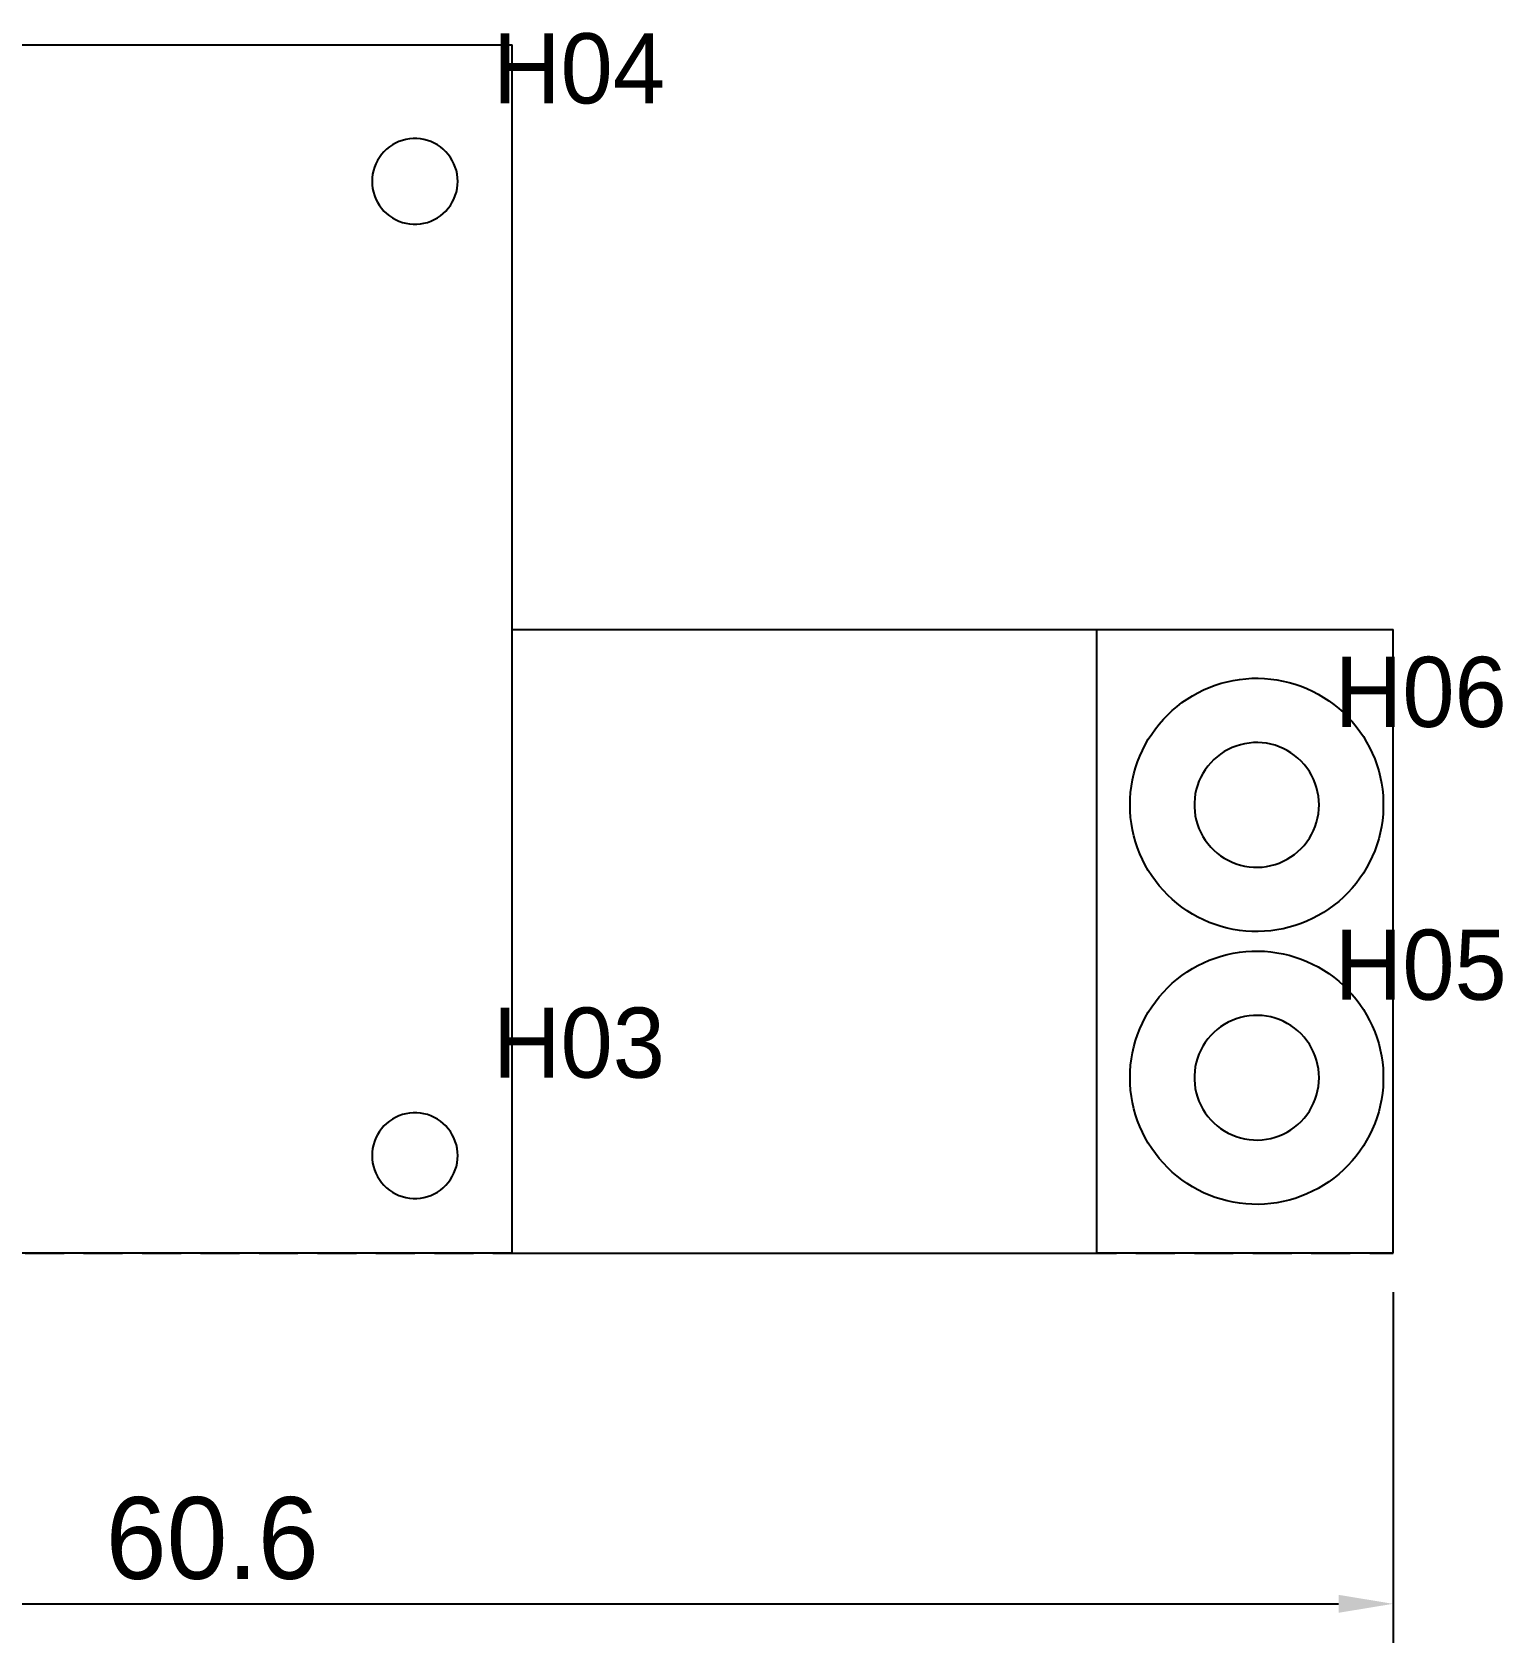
# Model space of a CAD drawing. Header units: millimetres. Extents: x -108 to 216, y -81 to 45.
# Drawn here: x 25.68 to 63.41, y -81 to -39.67 of the extents above; entities that cross this region are included whole.
import ezdxf

# ---------------------------------------------------------------- set-up
doc = ezdxf.new("R2010")
doc.units = ezdxf.units.MM
doc.linetypes.add('DASHED', pattern=[1.5, 1, -0.5])
for name, color, linetype in [('ANNOTATION', 7, 'Continuous'), ('DIMENSION', 3, 'Continuous'), ('HIDDEN', 8, 'DASHED'), ('VISIBLE', 7, 'Continuous')]:
    doc.layers.add(name, color=color, linetype=linetype)
doc.dimstyles.get("Standard").update_dxf_attribs({"dimtxt": 2.5, "dimasz": 2.5, "dimexe": 1.25, "dimexo": 0.625, "dimtad": 1, "dimcen": 2.5, "dimazin": 3, "dimtfac": 1, "dimtmove": 0, "dimatfit": 3})

msp = doc.modelspace()

# ---------------------------------------------------------------- linework, layer by layer
at = {"layer": 'HIDDEN'}
for points in [[(0, -40), (38, -40)], [(38, -55), (38, -40)], [(36.6, -43.5), (36.59604, -43.40671), (36.58418, -43.3141), (36.56451, -43.22282), (36.53717, -43.13355), (36.50235, -43.04691), (36.46032, -42.96354), (36.41136, -42.88403), (36.35584, -42.80896), (36.29415, -42.73887), (36.22674, -42.67426), (36.1541, -42.6156), (36.07674, -42.56332), (35.99522, -42.51778), (35.91014, -42.47932), (35.82211, -42.44822), (35.73175, -42.42469), (35.63972, -42.40891), (35.54669, -42.40099), (35.45331, -42.40099), (35.36028, -42.40891), (35.26825, -42.42469), (35.1779, -42.44822), (35.08986, -42.47932), (35.00478, -42.51778), (34.92326, -42.56332), (34.8459, -42.6156), (34.77326, -42.67426), (34.70585, -42.73887), (34.64416, -42.80896), (34.58864, -42.88403), (34.53968, -42.96354), (34.49765, -43.04691), (34.46283, -43.13355), (34.43549, -43.22282), (34.41582, -43.3141), (34.40396, -43.40671), (34.4, -43.5), (34.40396, -43.59329), (34.41582, -43.6859), (34.43549, -43.77718), (34.46283, -43.86645), (34.49765, -43.95309), (34.53968, -44.03646), (34.58864, -44.11597), (34.64416, -44.19104), (34.70585, -44.26113), (34.77326, -44.32574), (34.8459, -44.3844), (34.92326, -44.43668), (35.00478, -44.48222), (35.08986, -44.52068), (35.1779, -44.55178), (35.26825, -44.57531), (35.36028, -44.59109), (35.45331, -44.59901), (35.54669, -44.59901), (35.63972, -44.59109), (35.73175, -44.57531), (35.82211, -44.55178), (35.91014, -44.52068), (35.99522, -44.48222), (36.07674, -44.43668), (36.1541, -44.3844), (36.22674, -44.32574), (36.29415, -44.26113), (36.35584, -44.19104), (36.41136, -44.11597), (36.46032, -44.03646), (36.50235, -43.95309), (36.53717, -43.86645), (36.56451, -43.77718), (36.58418, -43.6859), (36.59604, -43.59329), (36.6, -43.5)], [(38, -55), (60.6, -55)], [(38, -71), (38, -55)], [(53, -71), (53, -55)], [(60.6, -71), (60.6, -55)], [(53.85, -59.5), (53.85398, -59.33928), (53.8659, -59.17894), (53.88573, -59.0194), (53.91343, -58.86103), (53.94893, -58.70422), (53.99214, -58.54936), (54.04296, -58.39683), (54.10125, -58.247), (54.16689, -58.10023), (54.2397, -57.95689), (54.31951, -57.81733), (54.40613, -57.68188), (54.49934, -57.55089), (54.59891, -57.42466), (54.7046, -57.30351), (54.81616, -57.18774), (54.9333, -57.07762), (55.05575, -56.97343), (55.1832, -56.87543), (55.31534, -56.78385), (55.45185, -56.69891), (55.59239, -56.62083), (55.73662, -56.5498), (55.88419, -56.48598), (56.03473, -56.42955), (56.18788, -56.38062), (56.34326, -56.33933), (56.50049, -56.30577), (56.65919, -56.28003), (56.81897, -56.26217), (56.97944, -56.25224), (57.1402, -56.25025), (57.30086, -56.25621), (57.46103, -56.27012), (57.62032, -56.29192), (57.77833, -56.32158), (57.93469, -56.35901), (58.089, -56.40414), (58.24089, -56.45683), (58.38999, -56.51698), (58.53594, -56.58442), (58.67837, -56.659), (58.81693, -56.74054), (58.9513, -56.82882), (59.08113, -56.92364), (59.20612, -57.02477), (59.32595, -57.13195), (59.44034, -57.24493), (59.54899, -57.36343), (59.65166, -57.48716), (59.74808, -57.61581), (59.83802, -57.74907), (59.92126, -57.88662), (59.99759, -58.02811), (60.06684, -58.17321), (60.12882, -58.32156), (60.1834, -58.47278), (60.23042, -58.62653), (60.26979, -58.78241), (60.3014, -58.94004), (60.32517, -59.09905), (60.34105, -59.25904), (60.34901, -59.41961), (60.34901, -59.58039), (60.34105, -59.74096), (60.32517, -59.90095), (60.3014, -60.05996), (60.26979, -60.21759), (60.23042, -60.37347), (60.1834, -60.52722), (60.12882, -60.67844), (60.06684, -60.82679), (59.99759, -60.97189), (59.92126, -61.11338), (59.83802, -61.25093), (59.74808, -61.38419), (59.65166, -61.51284), (59.54899, -61.63657), (59.44034, -61.75507), (59.32595, -61.86805), (59.20612, -61.97523), (59.08113, -62.07636), (58.9513, -62.17118), (58.81693, -62.25946), (58.67837, -62.341), (58.53594, -62.41558), (58.38999, -62.48302), (58.24089, -62.54317), (58.089, -62.59586), (57.93469, -62.64099), (57.77833, -62.67842), (57.62032, -62.70808), (57.46103, -62.72989), (57.30086, -62.74379), (57.1402, -62.74975), (56.97944, -62.74776), (56.81897, -62.73783), (56.65919, -62.71997), (56.50049, -62.69423), (56.34326, -62.66067), (56.18788, -62.61938), (56.03473, -62.57046), (55.88419, -62.51402), (55.73662, -62.4502), (55.59239, -62.37917), (55.45185, -62.30109), (55.31534, -62.21615), (55.1832, -62.12457), (55.05575, -62.02657), (54.9333, -61.92238), (54.81616, -61.81227), (54.7046, -61.69649), (54.59891, -61.57534), (54.49934, -61.44911), (54.40613, -61.31812), (54.31951, -61.18267), (54.2397, -61.04311), (54.16689, -60.89977), (54.10125, -60.753), (54.04296, -60.60317), (53.99214, -60.45064), (53.94893, -60.29578), (53.91343, -60.13897), (53.88573, -59.9806), (53.8659, -59.82106), (53.85398, -59.66072), (53.85, -59.5)], [(58.7, -59.5), (58.69601, -59.38714), (58.68408, -59.27484), (58.66425, -59.16366), (58.63663, -59.05416), (58.60135, -58.94688), (58.55859, -58.84235), (58.50857, -58.7411), (58.45153, -58.64363), (58.38776, -58.55043), (58.31757, -58.46196), (58.24131, -58.37866), (58.15937, -58.30094), (58.07215, -58.2292), (57.98009, -58.16379), (57.88364, -58.10504), (57.78329, -58.05324), (57.67954, -58.00865), (57.57289, -57.97148), (57.4639, -57.94193), (57.35308, -57.92014), (57.24101, -57.90623), (57.12824, -57.90025), (57.01532, -57.90224), (56.90283, -57.9122), (56.79132, -57.93006), (56.68135, -57.95574), (56.57346, -57.98912), (56.46819, -58.03003), (56.36608, -58.07826), (56.26762, -58.13357), (56.1733, -58.19569), (56.08361, -58.2643), (55.99897, -58.33908), (55.91983, -58.41963), (55.84656, -58.50557), (55.77953, -58.59647), (55.71909, -58.69186), (55.66552, -58.79128), (55.61911, -58.89423), (55.58006, -59.0002), (55.5486, -59.10866), (55.52486, -59.21907), (55.50896, -59.33088), (55.501, -59.44353), (55.501, -59.55647), (55.50896, -59.66912), (55.52486, -59.78093), (55.5486, -59.89134), (55.58006, -59.9998), (55.61911, -60.10577), (55.66552, -60.20872), (55.71909, -60.30814), (55.77953, -60.40353), (55.84656, -60.49443), (55.91983, -60.58037), (55.99897, -60.66092), (56.08361, -60.7357), (56.1733, -60.80431), (56.26762, -60.86643), (56.36608, -60.92174), (56.46819, -60.96997), (56.57346, -61.01088), (56.68135, -61.04426), (56.79132, -61.06994), (56.90283, -61.0878), (57.01532, -61.09776), (57.12824, -61.09975), (57.24101, -61.09377), (57.35308, -61.07986), (57.4639, -61.05807), (57.57289, -61.02852), (57.67954, -60.99135), (57.78329, -60.94676), (57.88364, -60.89496), (57.98009, -60.83621), (58.07215, -60.7708), (58.15937, -60.69906), (58.24131, -60.62134), (58.31757, -60.53804), (58.38776, -60.44957), (58.45153, -60.35637), (58.50857, -60.2589), (58.55859, -60.15765), (58.60135, -60.05312), (58.63663, -59.94584), (58.66425, -59.83634), (58.68408, -59.72516), (58.69601, -59.61286), (58.7, -59.5)], [(53.85, -66.5), (53.85398, -66.33928), (53.8659, -66.17894), (53.88573, -66.0194), (53.91343, -65.86103), (53.94893, -65.70422), (53.99214, -65.54936), (54.04296, -65.39683), (54.10125, -65.247), (54.16689, -65.10023), (54.2397, -64.95689), (54.31951, -64.81733), (54.40613, -64.68188), (54.49934, -64.55089), (54.59891, -64.42466), (54.7046, -64.30351), (54.81616, -64.18774), (54.9333, -64.07762), (55.05575, -63.97343), (55.1832, -63.87543), (55.31534, -63.78385), (55.45185, -63.69891), (55.59239, -63.62083), (55.73662, -63.5498), (55.88419, -63.48598), (56.03473, -63.42955), (56.18788, -63.38062), (56.34326, -63.33933), (56.50049, -63.30577), (56.65919, -63.28003), (56.81897, -63.26217), (56.97944, -63.25224), (57.1402, -63.25025), (57.30086, -63.25621), (57.46103, -63.27012), (57.62032, -63.29192), (57.77833, -63.32158), (57.93469, -63.35901), (58.089, -63.40414), (58.24089, -63.45683), (58.38999, -63.51698), (58.53594, -63.58442), (58.67837, -63.659), (58.81693, -63.74054), (58.9513, -63.82882), (59.08113, -63.92364), (59.20612, -64.02477), (59.32595, -64.13195), (59.44034, -64.24493), (59.54899, -64.36343), (59.65166, -64.48716), (59.74808, -64.61581), (59.83802, -64.74907), (59.92126, -64.88662), (59.99759, -65.02811), (60.06684, -65.17321), (60.12882, -65.32156), (60.1834, -65.47278), (60.23042, -65.62653), (60.26979, -65.78241), (60.3014, -65.94004), (60.32517, -66.09905), (60.34105, -66.25904), (60.34901, -66.41961), (60.34901, -66.58039), (60.34105, -66.74096), (60.32517, -66.90095), (60.3014, -67.05996), (60.26979, -67.21759), (60.23042, -67.37347), (60.1834, -67.52722), (60.12882, -67.67844), (60.06684, -67.82679), (59.99759, -67.97189), (59.92126, -68.11338), (59.83802, -68.25093), (59.74808, -68.38419), (59.65166, -68.51284), (59.54899, -68.63657), (59.44034, -68.75507), (59.32595, -68.86805), (59.20612, -68.97523), (59.08113, -69.07636), (58.9513, -69.17118), (58.81693, -69.25946), (58.67837, -69.341), (58.53594, -69.41558), (58.38999, -69.48302), (58.24089, -69.54317), (58.089, -69.59586), (57.93469, -69.64099), (57.77833, -69.67842), (57.62032, -69.70808), (57.46103, -69.72989), (57.30086, -69.74379), (57.1402, -69.74975), (56.97944, -69.74776), (56.81897, -69.73783), (56.65919, -69.71997), (56.50049, -69.69423), (56.34326, -69.66067), (56.18788, -69.61938), (56.03473, -69.57046), (55.88419, -69.51402), (55.73662, -69.4502), (55.59239, -69.37917), (55.45185, -69.30109), (55.31534, -69.21615), (55.1832, -69.12457), (55.05575, -69.02657), (54.9333, -68.92238), (54.81616, -68.81227), (54.7046, -68.69649), (54.59891, -68.57534), (54.49934, -68.44911), (54.40613, -68.31812), (54.31951, -68.18267), (54.2397, -68.04311), (54.16689, -67.89977), (54.10125, -67.753), (54.04296, -67.60317), (53.99214, -67.45064), (53.94893, -67.29578), (53.91343, -67.13897), (53.88573, -66.9806), (53.8659, -66.82106), (53.85398, -66.66072), (53.85, -66.5)], [(58.7, -66.5), (58.69601, -66.38714), (58.68408, -66.27484), (58.66425, -66.16366), (58.63663, -66.05416), (58.60135, -65.94688), (58.55859, -65.84235), (58.50857, -65.7411), (58.45153, -65.64363), (58.38776, -65.55043), (58.31757, -65.46196), (58.24131, -65.37866), (58.15937, -65.30094), (58.07215, -65.2292), (57.98009, -65.16379), (57.88364, -65.10504), (57.78329, -65.05324), (57.67954, -65.00865), (57.57289, -64.97148), (57.4639, -64.94193), (57.35308, -64.92014), (57.24101, -64.90623), (57.12824, -64.90025), (57.01532, -64.90224), (56.90283, -64.9122), (56.79132, -64.93006), (56.68135, -64.95574), (56.57346, -64.98912), (56.46819, -65.03003), (56.36608, -65.07826), (56.26762, -65.13357), (56.1733, -65.19569), (56.08361, -65.2643), (55.99897, -65.33908), (55.91983, -65.41963), (55.84656, -65.50557), (55.77953, -65.59647), (55.71909, -65.69186), (55.66552, -65.79128), (55.61911, -65.89423), (55.58006, -66.0002), (55.5486, -66.10866), (55.52486, -66.21907), (55.50896, -66.33088), (55.501, -66.44353), (55.501, -66.55647), (55.50896, -66.66912), (55.52486, -66.78093), (55.5486, -66.89134), (55.58006, -66.9998), (55.61911, -67.10577), (55.66552, -67.20872), (55.71909, -67.30814), (55.77953, -67.40353), (55.84656, -67.49443), (55.91983, -67.58037), (55.99897, -67.66092), (56.08361, -67.7357), (56.1733, -67.80431), (56.26762, -67.86643), (56.36608, -67.92174), (56.46819, -67.96997), (56.57346, -68.01088), (56.68135, -68.04426), (56.79132, -68.06994), (56.90283, -68.0878), (57.01532, -68.09776), (57.12824, -68.09975), (57.24101, -68.09377), (57.35308, -68.07986), (57.4639, -68.05807), (57.57289, -68.02852), (57.67954, -67.99135), (57.78329, -67.94676), (57.88364, -67.89496), (57.98009, -67.83621), (58.07215, -67.7708), (58.15937, -67.69906), (58.24131, -67.62134), (58.31757, -67.53804), (58.38776, -67.44957), (58.45153, -67.35637), (58.50857, -67.2589), (58.55859, -67.15765), (58.60135, -67.05312), (58.63663, -66.94584), (58.66425, -66.83634), (58.68408, -66.72516), (58.69601, -66.61286), (58.7, -66.5)], [(36.6, -68.5), (36.59604, -68.40671), (36.58418, -68.3141), (36.56451, -68.22282), (36.53717, -68.13355), (36.50235, -68.04691), (36.46032, -67.96354), (36.41136, -67.88403), (36.35584, -67.80896), (36.29415, -67.73887), (36.22674, -67.67426), (36.1541, -67.6156), (36.07674, -67.56332), (35.99522, -67.51778), (35.91014, -67.47932), (35.82211, -67.44822), (35.73175, -67.42469), (35.63972, -67.40891), (35.54669, -67.40099), (35.45331, -67.40099), (35.36028, -67.40891), (35.26825, -67.42469), (35.1779, -67.44822), (35.08986, -67.47932), (35.00478, -67.51778), (34.92326, -67.56332), (34.8459, -67.6156), (34.77326, -67.67426), (34.70585, -67.73887), (34.64416, -67.80896), (34.58864, -67.88403), (34.53968, -67.96354), (34.49765, -68.04691), (34.46283, -68.13355), (34.43549, -68.22282), (34.41582, -68.3141), (34.40396, -68.40671), (34.4, -68.5), (34.40396, -68.59329), (34.41582, -68.6859), (34.43549, -68.77718), (34.46283, -68.86645), (34.49765, -68.95309), (34.53968, -69.03646), (34.58864, -69.11597), (34.64416, -69.19104), (34.70585, -69.26113), (34.77326, -69.32574), (34.8459, -69.3844), (34.92326, -69.43668), (35.00478, -69.48222), (35.08986, -69.52068), (35.1779, -69.55178), (35.26825, -69.57531), (35.36028, -69.59109), (35.45331, -69.59901), (35.54669, -69.59901), (35.63972, -69.59109), (35.73175, -69.57531), (35.82211, -69.55178), (35.91014, -69.52068), (35.99522, -69.48222), (36.07674, -69.43668), (36.1541, -69.3844), (36.22674, -69.32574), (36.29415, -69.26113), (36.35584, -69.19104), (36.41136, -69.11597), (36.46032, -69.03646), (36.50235, -68.95309), (36.53717, -68.86645), (36.56451, -68.77718), (36.58418, -68.6859), (36.59604, -68.59329), (36.6, -68.5)], [(0, -71), (60.6, -71)]]:
    msp.add_lwpolyline(points, dxfattribs=at)
at = {"layer": 'VISIBLE'}
for points in [[(0, -40), (38, -40)], [(38, -71), (38, -40)], [(36.6, -43.5), (36.59604, -43.40671), (36.58418, -43.3141), (36.56451, -43.22282), (36.53717, -43.13355), (36.50235, -43.04691), (36.46032, -42.96354), (36.41136, -42.88403), (36.35584, -42.80896), (36.29415, -42.73887), (36.22674, -42.67426), (36.1541, -42.6156), (36.07674, -42.56332), (35.99522, -42.51778), (35.91014, -42.47932), (35.82211, -42.44822), (35.73175, -42.42469), (35.63972, -42.40891), (35.54669, -42.40099), (35.45331, -42.40099), (35.36028, -42.40891), (35.26825, -42.42469), (35.1779, -42.44822), (35.08986, -42.47932), (35.00478, -42.51778), (34.92326, -42.56332), (34.8459, -42.6156), (34.77326, -42.67426), (34.70585, -42.73887), (34.64416, -42.80896), (34.58864, -42.88403), (34.53968, -42.96354), (34.49765, -43.04691), (34.46283, -43.13355), (34.43549, -43.22282), (34.41582, -43.3141), (34.40396, -43.40671), (34.4, -43.5), (34.40396, -43.59329), (34.41582, -43.6859), (34.43549, -43.77718), (34.46283, -43.86645), (34.49765, -43.95309), (34.53968, -44.03646), (34.58864, -44.11597), (34.64416, -44.19104), (34.70585, -44.26113), (34.77326, -44.32574), (34.8459, -44.3844), (34.92326, -44.43668), (35.00478, -44.48222), (35.08986, -44.52068), (35.1779, -44.55178), (35.26825, -44.57531), (35.36028, -44.59109), (35.45331, -44.59901), (35.54669, -44.59901), (35.63972, -44.59109), (35.73175, -44.57531), (35.82211, -44.55178), (35.91014, -44.52068), (35.99522, -44.48222), (36.07674, -44.43668), (36.1541, -44.3844), (36.22674, -44.32574), (36.29415, -44.26113), (36.35584, -44.19104), (36.41136, -44.11597), (36.46032, -44.03646), (36.50235, -43.95309), (36.53717, -43.86645), (36.56451, -43.77718), (36.58418, -43.6859), (36.59604, -43.59329), (36.6, -43.5)], [(38, -55), (53, -55)], [(53, -71), (53, -55)], [(53, -55), (60.6, -55)], [(60.6, -71), (60.6, -55)], [(53.85, -59.5), (53.85398, -59.33928), (53.8659, -59.17894), (53.88573, -59.0194), (53.91343, -58.86103), (53.94893, -58.70422), (53.99214, -58.54936), (54.04296, -58.39683), (54.10125, -58.247), (54.16689, -58.10023), (54.2397, -57.95689), (54.31951, -57.81733), (54.40613, -57.68188), (54.49934, -57.55089), (54.59891, -57.42466), (54.7046, -57.30351), (54.81616, -57.18774), (54.9333, -57.07762), (55.05575, -56.97343), (55.1832, -56.87543), (55.31534, -56.78385), (55.45185, -56.69891), (55.59239, -56.62083), (55.73662, -56.5498), (55.88419, -56.48598), (56.03473, -56.42955), (56.18788, -56.38062), (56.34326, -56.33933), (56.50049, -56.30577), (56.65919, -56.28003), (56.81897, -56.26217), (56.97944, -56.25224), (57.1402, -56.25025), (57.30086, -56.25621), (57.46103, -56.27012), (57.62032, -56.29192), (57.77833, -56.32158), (57.93469, -56.35901), (58.089, -56.40414), (58.24089, -56.45683), (58.38999, -56.51698), (58.53594, -56.58442), (58.67837, -56.659), (58.81693, -56.74054), (58.9513, -56.82882), (59.08113, -56.92364), (59.20612, -57.02477), (59.32595, -57.13195), (59.44034, -57.24493), (59.54899, -57.36343), (59.65166, -57.48716), (59.74808, -57.61581), (59.83802, -57.74907), (59.92126, -57.88662), (59.99759, -58.02811), (60.06684, -58.17321), (60.12882, -58.32156), (60.1834, -58.47278), (60.23042, -58.62653), (60.26979, -58.78241), (60.3014, -58.94004), (60.32517, -59.09905), (60.34105, -59.25904), (60.34901, -59.41961), (60.34901, -59.58039), (60.34105, -59.74096), (60.32517, -59.90095), (60.3014, -60.05996), (60.26979, -60.21759), (60.23042, -60.37347), (60.1834, -60.52722), (60.12882, -60.67844), (60.06684, -60.82679), (59.99759, -60.97189), (59.92126, -61.11338), (59.83802, -61.25093), (59.74808, -61.38419), (59.65166, -61.51284), (59.54899, -61.63657), (59.44034, -61.75507), (59.32595, -61.86805), (59.20612, -61.97523), (59.08113, -62.07636), (58.9513, -62.17118), (58.81693, -62.25946), (58.67837, -62.341), (58.53594, -62.41558), (58.38999, -62.48302), (58.24089, -62.54317), (58.089, -62.59586), (57.93469, -62.64099), (57.77833, -62.67842), (57.62032, -62.70808), (57.46103, -62.72989), (57.30086, -62.74379), (57.1402, -62.74975), (56.97944, -62.74776), (56.81897, -62.73783), (56.65919, -62.71997), (56.50049, -62.69423), (56.34326, -62.66067), (56.18788, -62.61938), (56.03473, -62.57046), (55.88419, -62.51402), (55.73662, -62.4502), (55.59239, -62.37917), (55.45185, -62.30109), (55.31534, -62.21615), (55.1832, -62.12457), (55.05575, -62.02657), (54.9333, -61.92238), (54.81616, -61.81227), (54.7046, -61.69649), (54.59891, -61.57534), (54.49934, -61.44911), (54.40613, -61.31812), (54.31951, -61.18267), (54.2397, -61.04311), (54.16689, -60.89977), (54.10125, -60.753), (54.04296, -60.60317), (53.99214, -60.45064), (53.94893, -60.29578), (53.91343, -60.13897), (53.88573, -59.9806), (53.8659, -59.82106), (53.85398, -59.66072), (53.85, -59.5)], [(58.7, -59.5), (58.69601, -59.38714), (58.68408, -59.27484), (58.66425, -59.16366), (58.63663, -59.05416), (58.60135, -58.94688), (58.55859, -58.84235), (58.50857, -58.7411), (58.45153, -58.64363), (58.38776, -58.55043), (58.31757, -58.46196), (58.24131, -58.37866), (58.15937, -58.30094), (58.07215, -58.2292), (57.98009, -58.16379), (57.88364, -58.10504), (57.78329, -58.05324), (57.67954, -58.00865), (57.57289, -57.97148), (57.4639, -57.94193), (57.35308, -57.92014), (57.24101, -57.90623), (57.12824, -57.90025), (57.01532, -57.90224), (56.90283, -57.9122), (56.79132, -57.93006), (56.68135, -57.95574), (56.57346, -57.98912), (56.46819, -58.03003), (56.36608, -58.07826), (56.26762, -58.13357), (56.1733, -58.19569), (56.08361, -58.2643), (55.99897, -58.33908), (55.91983, -58.41963), (55.84656, -58.50557), (55.77953, -58.59647), (55.71909, -58.69186), (55.66552, -58.79128), (55.61911, -58.89423), (55.58006, -59.0002), (55.5486, -59.10866), (55.52486, -59.21907), (55.50896, -59.33088), (55.501, -59.44353), (55.501, -59.55647), (55.50896, -59.66912), (55.52486, -59.78093), (55.5486, -59.89134), (55.58006, -59.9998), (55.61911, -60.10577), (55.66552, -60.20872), (55.71909, -60.30814), (55.77953, -60.40353), (55.84656, -60.49443), (55.91983, -60.58037), (55.99897, -60.66092), (56.08361, -60.7357), (56.1733, -60.80431), (56.26762, -60.86643), (56.36608, -60.92174), (56.46819, -60.96997), (56.57346, -61.01088), (56.68135, -61.04426), (56.79132, -61.06994), (56.90283, -61.0878), (57.01532, -61.09776), (57.12824, -61.09975), (57.24101, -61.09377), (57.35308, -61.07986), (57.4639, -61.05807), (57.57289, -61.02852), (57.67954, -60.99135), (57.78329, -60.94676), (57.88364, -60.89496), (57.98009, -60.83621), (58.07215, -60.7708), (58.15937, -60.69906), (58.24131, -60.62134), (58.31757, -60.53804), (58.38776, -60.44957), (58.45153, -60.35637), (58.50857, -60.2589), (58.55859, -60.15765), (58.60135, -60.05312), (58.63663, -59.94584), (58.66425, -59.83634), (58.68408, -59.72516), (58.69601, -59.61286), (58.7, -59.5)], [(53.85, -66.5), (53.85398, -66.33928), (53.8659, -66.17894), (53.88573, -66.0194), (53.91343, -65.86103), (53.94893, -65.70422), (53.99214, -65.54936), (54.04296, -65.39683), (54.10125, -65.247), (54.16689, -65.10023), (54.2397, -64.95689), (54.31951, -64.81733), (54.40613, -64.68188), (54.49934, -64.55089), (54.59891, -64.42466), (54.7046, -64.30351), (54.81616, -64.18774), (54.9333, -64.07762), (55.05575, -63.97343), (55.1832, -63.87543), (55.31534, -63.78385), (55.45185, -63.69891), (55.59239, -63.62083), (55.73662, -63.5498), (55.88419, -63.48598), (56.03473, -63.42955), (56.18788, -63.38062), (56.34326, -63.33933), (56.50049, -63.30577), (56.65919, -63.28003), (56.81897, -63.26217), (56.97944, -63.25224), (57.1402, -63.25025), (57.30086, -63.25621), (57.46103, -63.27012), (57.62032, -63.29192), (57.77833, -63.32158), (57.93469, -63.35901), (58.089, -63.40414), (58.24089, -63.45683), (58.38999, -63.51698), (58.53594, -63.58442), (58.67837, -63.659), (58.81693, -63.74054), (58.9513, -63.82882), (59.08113, -63.92364), (59.20612, -64.02477), (59.32595, -64.13195), (59.44034, -64.24493), (59.54899, -64.36343), (59.65166, -64.48716), (59.74808, -64.61581), (59.83802, -64.74907), (59.92126, -64.88662), (59.99759, -65.02811), (60.06684, -65.17321), (60.12882, -65.32156), (60.1834, -65.47278), (60.23042, -65.62653), (60.26979, -65.78241), (60.3014, -65.94004), (60.32517, -66.09905), (60.34105, -66.25904), (60.34901, -66.41961), (60.34901, -66.58039), (60.34105, -66.74096), (60.32517, -66.90095), (60.3014, -67.05996), (60.26979, -67.21759), (60.23042, -67.37347), (60.1834, -67.52722), (60.12882, -67.67844), (60.06684, -67.82679), (59.99759, -67.97189), (59.92126, -68.11338), (59.83802, -68.25093), (59.74808, -68.38419), (59.65166, -68.51284), (59.54899, -68.63657), (59.44034, -68.75507), (59.32595, -68.86805), (59.20612, -68.97523), (59.08113, -69.07636), (58.9513, -69.17118), (58.81693, -69.25946), (58.67837, -69.341), (58.53594, -69.41558), (58.38999, -69.48302), (58.24089, -69.54317), (58.089, -69.59586), (57.93469, -69.64099), (57.77833, -69.67842), (57.62032, -69.70808), (57.46103, -69.72989), (57.30086, -69.74379), (57.1402, -69.74975), (56.97944, -69.74776), (56.81897, -69.73783), (56.65919, -69.71997), (56.50049, -69.69423), (56.34326, -69.66067), (56.18788, -69.61938), (56.03473, -69.57046), (55.88419, -69.51402), (55.73662, -69.4502), (55.59239, -69.37917), (55.45185, -69.30109), (55.31534, -69.21615), (55.1832, -69.12457), (55.05575, -69.02657), (54.9333, -68.92238), (54.81616, -68.81227), (54.7046, -68.69649), (54.59891, -68.57534), (54.49934, -68.44911), (54.40613, -68.31812), (54.31951, -68.18267), (54.2397, -68.04311), (54.16689, -67.89977), (54.10125, -67.753), (54.04296, -67.60317), (53.99214, -67.45064), (53.94893, -67.29578), (53.91343, -67.13897), (53.88573, -66.9806), (53.8659, -66.82106), (53.85398, -66.66072), (53.85, -66.5)], [(58.7, -66.5), (58.69601, -66.38714), (58.68408, -66.27484), (58.66425, -66.16366), (58.63663, -66.05416), (58.60135, -65.94688), (58.55859, -65.84235), (58.50857, -65.7411), (58.45153, -65.64363), (58.38776, -65.55043), (58.31757, -65.46196), (58.24131, -65.37866), (58.15937, -65.30094), (58.07215, -65.2292), (57.98009, -65.16379), (57.88364, -65.10504), (57.78329, -65.05324), (57.67954, -65.00865), (57.57289, -64.97148), (57.4639, -64.94193), (57.35308, -64.92014), (57.24101, -64.90623), (57.12824, -64.90025), (57.01532, -64.90224), (56.90283, -64.9122), (56.79132, -64.93006), (56.68135, -64.95574), (56.57346, -64.98912), (56.46819, -65.03003), (56.36608, -65.07826), (56.26762, -65.13357), (56.1733, -65.19569), (56.08361, -65.2643), (55.99897, -65.33908), (55.91983, -65.41963), (55.84656, -65.50557), (55.77953, -65.59647), (55.71909, -65.69186), (55.66552, -65.79128), (55.61911, -65.89423), (55.58006, -66.0002), (55.5486, -66.10866), (55.52486, -66.21907), (55.50896, -66.33088), (55.501, -66.44353), (55.501, -66.55647), (55.50896, -66.66912), (55.52486, -66.78093), (55.5486, -66.89134), (55.58006, -66.9998), (55.61911, -67.10577), (55.66552, -67.20872), (55.71909, -67.30814), (55.77953, -67.40353), (55.84656, -67.49443), (55.91983, -67.58037), (55.99897, -67.66092), (56.08361, -67.7357), (56.1733, -67.80431), (56.26762, -67.86643), (56.36608, -67.92174), (56.46819, -67.96997), (56.57346, -68.01088), (56.68135, -68.04426), (56.79132, -68.06994), (56.90283, -68.0878), (57.01532, -68.09776), (57.12824, -68.09975), (57.24101, -68.09377), (57.35308, -68.07986), (57.4639, -68.05807), (57.57289, -68.02852), (57.67954, -67.99135), (57.78329, -67.94676), (57.88364, -67.89496), (57.98009, -67.83621), (58.07215, -67.7708), (58.15937, -67.69906), (58.24131, -67.62134), (58.31757, -67.53804), (58.38776, -67.44957), (58.45153, -67.35637), (58.50857, -67.2589), (58.55859, -67.15765), (58.60135, -67.05312), (58.63663, -66.94584), (58.66425, -66.83634), (58.68408, -66.72516), (58.69601, -66.61286), (58.7, -66.5)], [(36.6, -68.5), (36.59604, -68.40671), (36.58418, -68.3141), (36.56451, -68.22282), (36.53717, -68.13355), (36.50235, -68.04691), (36.46032, -67.96354), (36.41136, -67.88403), (36.35584, -67.80896), (36.29415, -67.73887), (36.22674, -67.67426), (36.1541, -67.6156), (36.07674, -67.56332), (35.99522, -67.51778), (35.91014, -67.47932), (35.82211, -67.44822), (35.73175, -67.42469), (35.63972, -67.40891), (35.54669, -67.40099), (35.45331, -67.40099), (35.36028, -67.40891), (35.26825, -67.42469), (35.1779, -67.44822), (35.08986, -67.47932), (35.00478, -67.51778), (34.92326, -67.56332), (34.8459, -67.6156), (34.77326, -67.67426), (34.70585, -67.73887), (34.64416, -67.80896), (34.58864, -67.88403), (34.53968, -67.96354), (34.49765, -68.04691), (34.46283, -68.13355), (34.43549, -68.22282), (34.41582, -68.3141), (34.40396, -68.40671), (34.4, -68.5), (34.40396, -68.59329), (34.41582, -68.6859), (34.43549, -68.77718), (34.46283, -68.86645), (34.49765, -68.95309), (34.53968, -69.03646), (34.58864, -69.11597), (34.64416, -69.19104), (34.70585, -69.26113), (34.77326, -69.32574), (34.8459, -69.3844), (34.92326, -69.43668), (35.00478, -69.48222), (35.08986, -69.52068), (35.1779, -69.55178), (35.26825, -69.57531), (35.36028, -69.59109), (35.45331, -69.59901), (35.54669, -69.59901), (35.63972, -69.59109), (35.73175, -69.57531), (35.82211, -69.55178), (35.91014, -69.52068), (35.99522, -69.48222), (36.07674, -69.43668), (36.1541, -69.3844), (36.22674, -69.32574), (36.29415, -69.26113), (36.35584, -69.19104), (36.41136, -69.11597), (36.46032, -69.03646), (36.50235, -68.95309), (36.53717, -68.86645), (36.56451, -68.77718), (36.58418, -68.6859), (36.59604, -68.59329), (36.6, -68.5)], [(38, -71), (0, -71)], [(38, -71), (53, -71)], [(60.6, -71), (53, -71)]]:
    msp.add_lwpolyline(points, dxfattribs=at)

# ---------------------------------------------------------------- texts
at = {"layer": 'ANNOTATION'}
for s, p in [('H04', (37.5, -41.5)), ('H06', (59.1, -57.5)), ('H05', (59.1, -64.5)), ('H03', (37.5, -66.5))]:
    msp.add_text(s, height=1.8, dxfattribs=at).set_placement(p)

# ---------------------------------------------------------------- dimensions: what is measured, and where the dimension line sits
at = {"layer": 'DIMENSION'}
msp.add_linear_dim(base=(0, -80), p1=(0, -71), p2=(60.6, -71), dimstyle='Standard', override={"dimtxt": 2.1, "dimasz": 1.4, "dimexe": 1, "dimexo": 1, "dimtad": 1, "dimdec": 4, "dimdsep": 46, "dimclrd": 3, "dimclre": 3, "dimclrt": 7}, dxfattribs=at).render()

doc.saveas('drawing.dxf')
